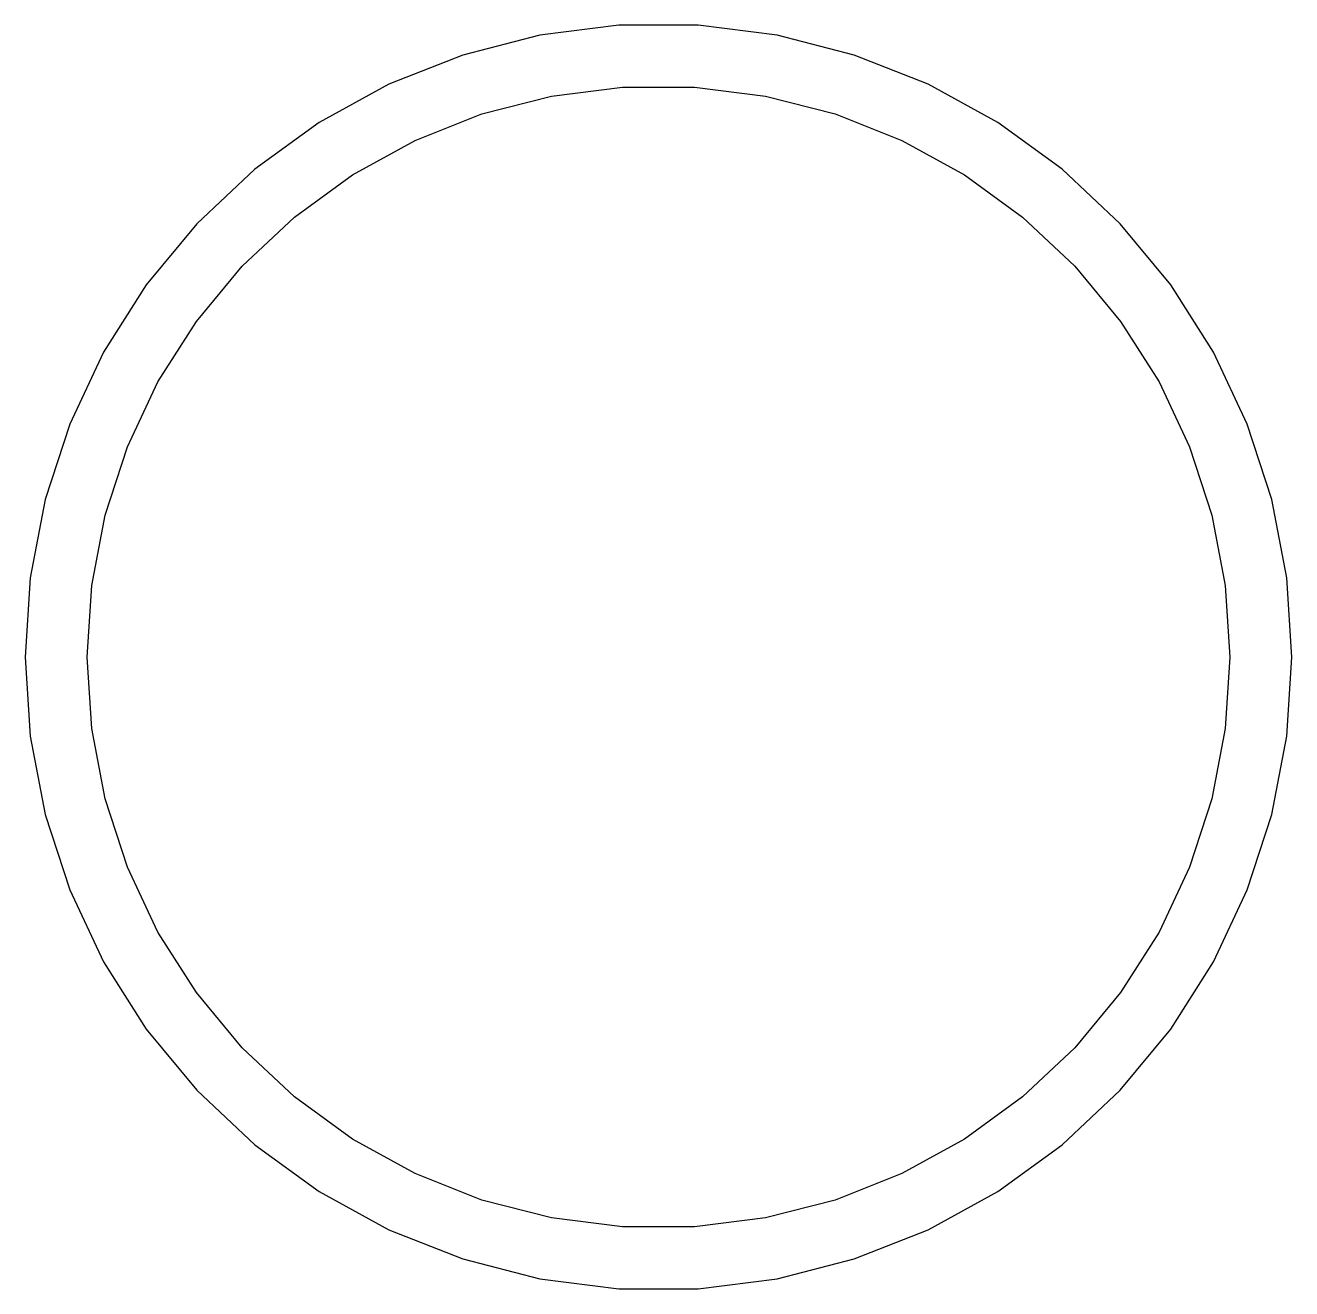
# Model space of a CAD drawing. Header units: metres. Extents: x -12 to 12, y -9 to 122.
# Drawn here: x -9.42 to 9.42, y -9.4 to 9.4 of the extents above.
import ezdxf

# ---------------------------------------------------------------- set-up
doc = ezdxf.new("R2010")
doc.units = ezdxf.units.M

msp = doc.modelspace()

# ---------------------------------------------------------------- linework, layer by layer
for p, q in [((-1.76553, 9.25533), (-2.91162, 8.96106)), ((-0.591614, 9.40363), (-1.76553, 9.25533)), ((0.591614, 9.40363), (-0.591614, 9.40363)), ((1.76553, 9.25533), (0.591614, 9.40363)), ((2.91162, 8.96106), (1.76553, 9.25533)), ((-2.91162, 8.96106), (-4.01178, 8.52547)), ((4.01178, 8.52547), (2.91162, 8.96106)), ((-4.01178, 8.52547), (-5.04868, 7.95544)), ((-1.59273, 8.34944), (-0.533707, 8.48322)), ((-0.533707, 8.48322), (0.533707, 8.48322)), ((0.533707, 8.48322), (1.59273, 8.34944)), ((5.04868, 7.95544), (4.01178, 8.52547)), ((-2.62663, 8.08397), (-1.59273, 8.34944)), ((1.59273, 8.34944), (2.62663, 8.08397)), ((-5.04868, 7.95544), (-6.00594, 7.25993)), ((-3.61911, 7.69102), (-2.62663, 8.08397)), ((2.62663, 8.08397), (3.61911, 7.69102)), ((6.00594, 7.25993), (5.04868, 7.95544)), ((-4.55452, 7.17677), (-3.61911, 7.69102)), ((3.61911, 7.69102), (4.55452, 7.17677)), ((-6.00594, 7.25993), (-6.8685, 6.44995)), ((-5.41809, 6.54936), (-4.55452, 7.17677)), ((4.55452, 7.17677), (5.41809, 6.54936)), ((6.8685, 6.44995), (6.00594, 7.25993)), ((-6.8685, 6.44995), (-7.62273, 5.53824)), ((-6.19623, 5.81865), (-5.41809, 6.54936)), ((5.41809, 6.54936), (6.19623, 5.81865)), ((7.62273, 5.53824), (6.8685, 6.44995)), ((-6.87663, 4.99617), (-6.19623, 5.81865)), ((6.19623, 5.81865), (6.87663, 4.99617)), ((-7.62273, 5.53824), (-8.25674, 4.53918)), ((8.25674, 4.53918), (7.62273, 5.53824)), ((-7.44859, 4.09489), (-6.87663, 4.99617)), ((6.87663, 4.99617), (7.44859, 4.09489)), ((-8.25674, 4.53918), (-8.76056, 3.46854)), ((8.76056, 3.46854), (8.25674, 4.53918)), ((-7.90309, 3.12904), (-7.44859, 4.09489)), ((7.44859, 4.09489), (7.90309, 3.12904)), ((-8.76056, 3.46854), (-9.12621, 2.3432)), ((9.12621, 2.3432), (8.76056, 3.46854)), ((-8.23296, 2.11386), (-7.90309, 3.12904)), ((7.90309, 3.12904), (8.23296, 2.11386)), ((-9.12621, 2.3432), (-9.34792, 1.18091)), ((9.34792, 1.18091), (9.12621, 2.3432)), ((-8.43297, 1.06532), (-8.23296, 2.11386)), ((8.23296, 2.11386), (8.43297, 1.06532)), ((-9.34792, 1.18091), (-9.42221, 0)), ((9.42221, 0), (9.34792, 1.18091)), ((-8.5, 0), (-8.43297, 1.06532)), ((8.43297, 1.06532), (8.5, 0)), ((-9.42221, 0), (-9.34792, -1.18091)), ((-8.43297, -1.06532), (-8.5, 0)), ((8.5, 0), (8.43297, -1.06532)), ((9.34792, -1.18091), (9.42221, 0)), ((-8.23296, -2.11386), (-8.43297, -1.06532)), ((8.43297, -1.06532), (8.23296, -2.11386)), ((-9.34792, -1.18091), (-9.12621, -2.3432)), ((9.12621, -2.3432), (9.34792, -1.18091)), ((-7.90309, -3.12904), (-8.23296, -2.11386)), ((8.23296, -2.11386), (7.90309, -3.12904)), ((-9.12621, -2.3432), (-8.76056, -3.46854)), ((8.76056, -3.46854), (9.12621, -2.3432)), ((-7.44859, -4.09489), (-7.90309, -3.12904)), ((7.90309, -3.12904), (7.44859, -4.09489)), ((-8.76056, -3.46854), (-8.25674, -4.53918)), ((8.25674, -4.53918), (8.76056, -3.46854)), ((-6.87663, -4.99617), (-7.44859, -4.09489)), ((7.44859, -4.09489), (6.87663, -4.99617)), ((-8.25674, -4.53918), (-7.62273, -5.53824)), ((7.62273, -5.53824), (8.25674, -4.53918)), ((-6.19623, -5.81865), (-6.87663, -4.99617)), ((6.87663, -4.99617), (6.19623, -5.81865)), ((-7.62273, -5.53824), (-6.8685, -6.44995)), ((6.8685, -6.44995), (7.62273, -5.53824)), ((-5.41809, -6.54936), (-6.19623, -5.81865)), ((6.19623, -5.81865), (5.41809, -6.54936)), ((-6.8685, -6.44995), (-6.00594, -7.25993)), ((-4.55452, -7.17677), (-5.41809, -6.54936)), ((5.41809, -6.54936), (4.55452, -7.17677)), ((6.00594, -7.25993), (6.8685, -6.44995)), ((-6.00594, -7.25993), (-5.04868, -7.95544)), ((-3.61911, -7.69102), (-4.55452, -7.17677)), ((4.55452, -7.17677), (3.61911, -7.69102)), ((5.04868, -7.95544), (6.00594, -7.25993)), ((-2.62663, -8.08397), (-3.61911, -7.69102)), ((3.61911, -7.69102), (2.62663, -8.08397)), ((-5.04868, -7.95544), (-4.01178, -8.52547)), ((-1.59273, -8.34944), (-2.62663, -8.08397)), ((2.62663, -8.08397), (1.59273, -8.34944)), ((4.01178, -8.52547), (5.04868, -7.95544)), ((-0.533707, -8.48322), (-1.59273, -8.34944)), ((1.59273, -8.34944), (0.533707, -8.48322)), ((-4.01178, -8.52547), (-2.91162, -8.96106)), ((0.533707, -8.48322), (-0.533707, -8.48322)), ((2.91162, -8.96106), (4.01178, -8.52547)), ((-2.91162, -8.96106), (-1.76553, -9.25533)), ((1.76553, -9.25533), (2.91162, -8.96106)), ((-1.76553, -9.25533), (-0.591614, -9.40363)), ((-0.591614, -9.40363), (0.591614, -9.40363)), ((0.591614, -9.40363), (1.76553, -9.25533))]:
    msp.add_line(p, q)

doc.saveas('drawing.dxf')
